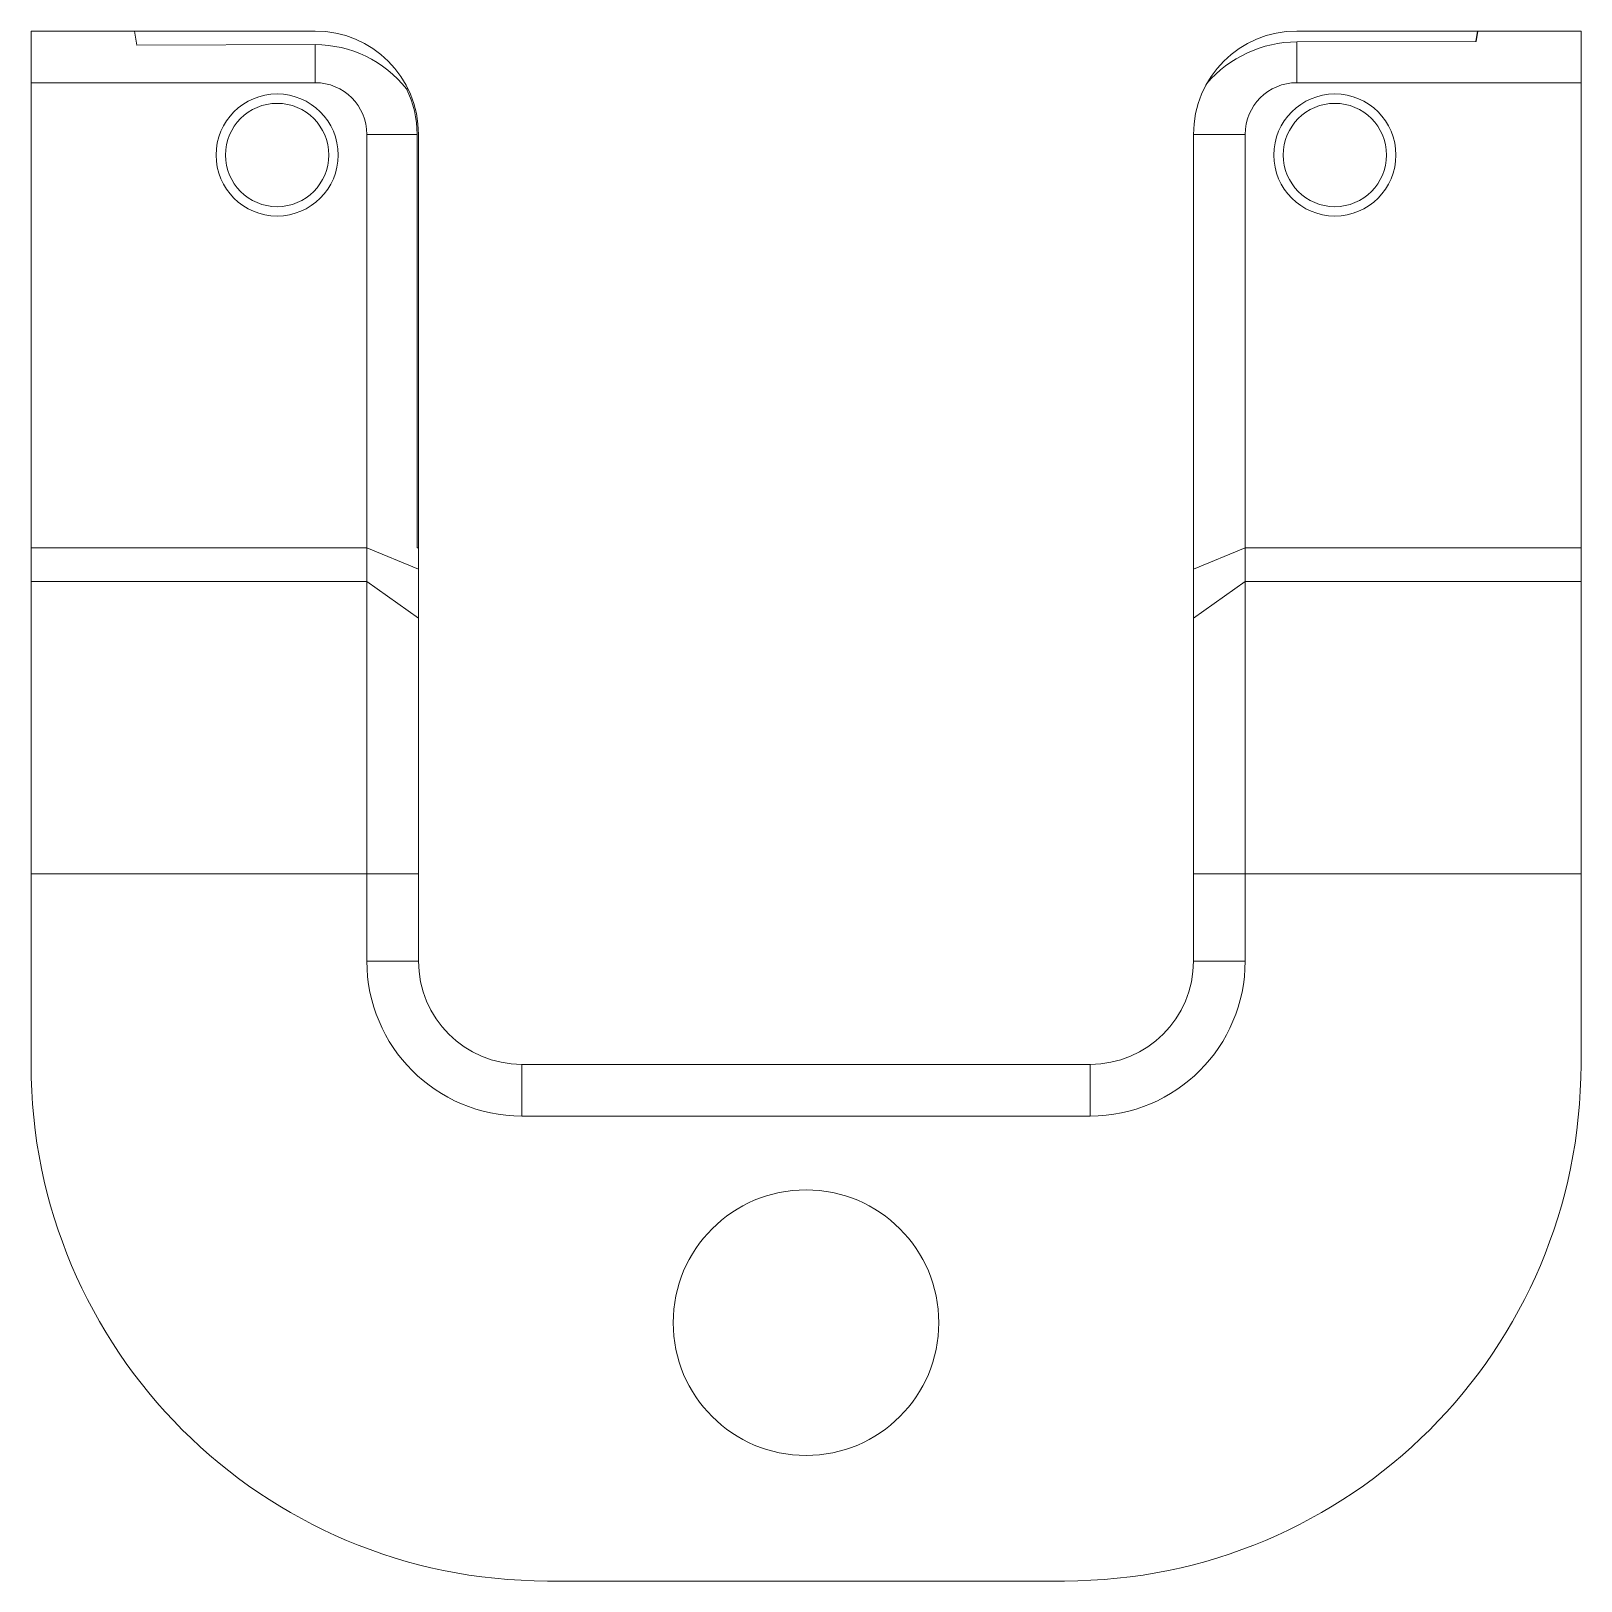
# Model space of a CAD drawing. Header units: inches. Extents: x -0.75 to 0.75, y -0.75 to 0.75.
import ezdxf

# ---------------------------------------------------------------- set-up
doc = ezdxf.new("R2010")
doc.units = ezdxf.units.IN
doc.header["$MEASUREMENT"] = 0

msp = doc.modelspace()

# ---------------------------------------------------------------- linework, layer by layer
at = {"color": 7, "linetype": 'Continuous', "lineweight": 15}
for p, q in [((-0.75, -0.25), (-0.75, 0.75)), ((-0.75, 0.75), (-0.475, 0.75)), ((-0.6498, 0.75), (-0.6475, 0.7363)), ((-0.6475, 0.7363), (-0.475, 0.7368)), ((-0.475, 0.7368), (-0.475, 0.7)), ((0.475, 0.75), (0.75, 0.75)), ((0.475, 0.7395), (0.6486, 0.74)), ((0.475, 0.7395), (0.475, 0.7)), ((0.6481, 0.74), (0.6498, 0.75)), ((0.6486, 0.74), (0.6502, 0.75)), ((0.75, 0.75), (0.75, -0.25)), ((-0.475, 0.7), (-0.75, 0.7)), ((-0.3852, 0.694), (-0.3868, 0.694)), ((0.75, 0.7), (0.475, 0.7)), ((-0.425, -0.15), (-0.425, 0.65)), ((-0.3764, 0.65), (-0.425, 0.65)), ((-0.3764, 0.65), (-0.3764, 0.25)), ((-0.375, 0.65), (-0.375, -0.15)), ((0.375, -0.15), (0.375, 0.65)), ((0.375, 0.65), (0.425, 0.65)), ((0.425, 0.65), (0.425, -0.15)), ((-0.75, 0.25), (-0.425, 0.25)), ((-0.375, 0.2293), (-0.425, 0.25)), ((-0.3764, 0.25), (-0.375, 0.25)), ((0.375, 0.2293), (0.425, 0.25)), ((0.425, 0.25), (0.75, 0.25)), ((-0.75, 0.2172), (-0.425, 0.2172)), ((-0.375, 0.1818), (-0.425, 0.2172)), ((0.375, 0.1818), (0.425, 0.2172)), ((0.425, 0.2172), (0.75, 0.2172)), ((-0.375, -0.0657), (-0.75, -0.0657)), ((0.75, -0.0657), (0.375, -0.0657)), ((-0.375, -0.15), (-0.425, -0.15)), ((0.375, -0.15), (0.425, -0.15)), ((-0.275, -0.25), (-0.275, -0.3)), ((-0.275, -0.25), (0.275, -0.25)), ((0.275, -0.25), (0.275, -0.3)), ((0.275, -0.3), (-0.275, -0.3)), ((-0.25, -0.75), (0.25, -0.75))]:
    msp.add_line(p, q, dxfattribs=at)
for centre, radius in [((-0.5118, 0.63), 0.0591), ((-0.5118, 0.63), 0.05), ((0.5118, 0.63), 0.0591), ((0.5118, 0.63), 0.05), ((0, -0.5), 0.1285)]:
    msp.add_circle(centre, radius, dxfattribs=at)
for centre, radius, start, end in [((-0.475, 0.65), 0.1, 0, 90), ((0.475, 0.65), 0.1, 90, 180), ((-0.4752, 0.624), 0.1128, 38.3608, 89.8922), ((0.4757, 0.6238), 0.1157, 90.3529, 139.2907), ((-0.475, 0.65), 0.05, 0, 90), ((-0.4746, 0.65), 0.0983, 0, 26.6116), ((0.475, 0.65), 0.05, 90, 180), ((-0.275, -0.15), 0.15, 180, 270), ((-0.275, -0.15), 0.1, 180, 270), ((0.275, -0.15), 0.1, 270, 0), ((0.275, -0.15), 0.15, 270, 0), ((-0.25, -0.25), 0.5, 180, 270), ((0.25, -0.25), 0.5, 270, 0)]:
    msp.add_arc(centre, radius, start, end, dxfattribs=at)

doc.saveas('drawing.dxf')
